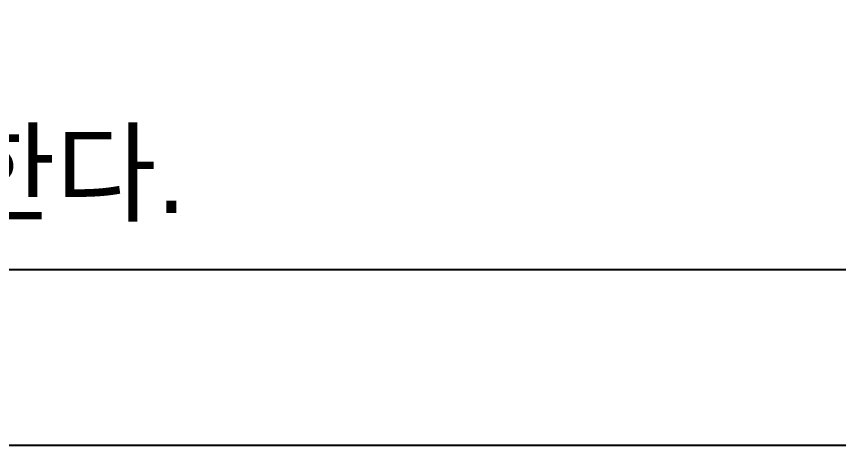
# Model space of a CAD drawing. Header units: millimetres. Extents: x 89860 to 502050, y -351975 to 882300.
# Drawn here: x 368722 to 371345, y 47392 to 48760 of the extents above; entities that cross this region are included whole.
import ezdxf
from ezdxf.enums import TextEntityAlignment as Align

# ---------------------------------------------------------------- set-up
doc = ezdxf.new("R2010")
doc.units = ezdxf.units.MM
doc.header["$LTSCALE"] = 150
doc.set_wipeout_variables(frame=1)
for name, color, linetype in [('-----20 General Symbol', 3, 'Continuous'), ('-----29 Cable Schedule', 1, 'Continuous'), ('-----30 Text', 2, 'Continuous')]:
    doc.layers.add(name, color=color, linetype=linetype)
doc.styles.add('ELEC', font='')
doc.styles.get('ELEC').set_extended_font_data('Dotum')

# ---------------------------------------------------------------- blocks, each defined once
blk = doc.blocks.new('A$C93139d4c')
blk.add_wipeout([(-31826.9, -76095.6), (-31826.9, -82292.6), (-10394.5, -82292.6), (-10394.5, -76095.6)]).dxf.layer = '-----20 General Symbol'
at = {"layer": '-----20 General Symbol', "elevation": 0}
blk.add_lwpolyline([(-10394.5, -76095.6), (-31826.9, -76095.6), (-31826.9, -82292.6), (-10394.5, -82292.6)], close=True, dxfattribs=at)
at = {"layer": '-----29 Cable Schedule', "color": 3}
blk.add_lwpolyline([(-5100, -83415.6), (-32960.8, -83415.6), (-32960.8, -52500), (-5100, -52500)], close=True, dxfattribs=at)
at = {"layer": '-----30 Text', "style": 'ELEC'}
blk.add_text('* 상부OPEN 구간은 스틸배관으로 한다.', height=513.216, dxfattribs=at).set_placement((-29843.3, -81676.9), align=Align.MIDDLE_LEFT)

msp = doc.modelspace()

# ---------------------------------------------------------------- block references
at = {"layer": '-----29 Cable Schedule', "xscale": 0.5, "yscale": 0.5, "zscale": 0.5}
msp.add_blockref('A$C93139d4c', (378450, 89100), dxfattribs=at)

doc.saveas('drawing.dxf')
